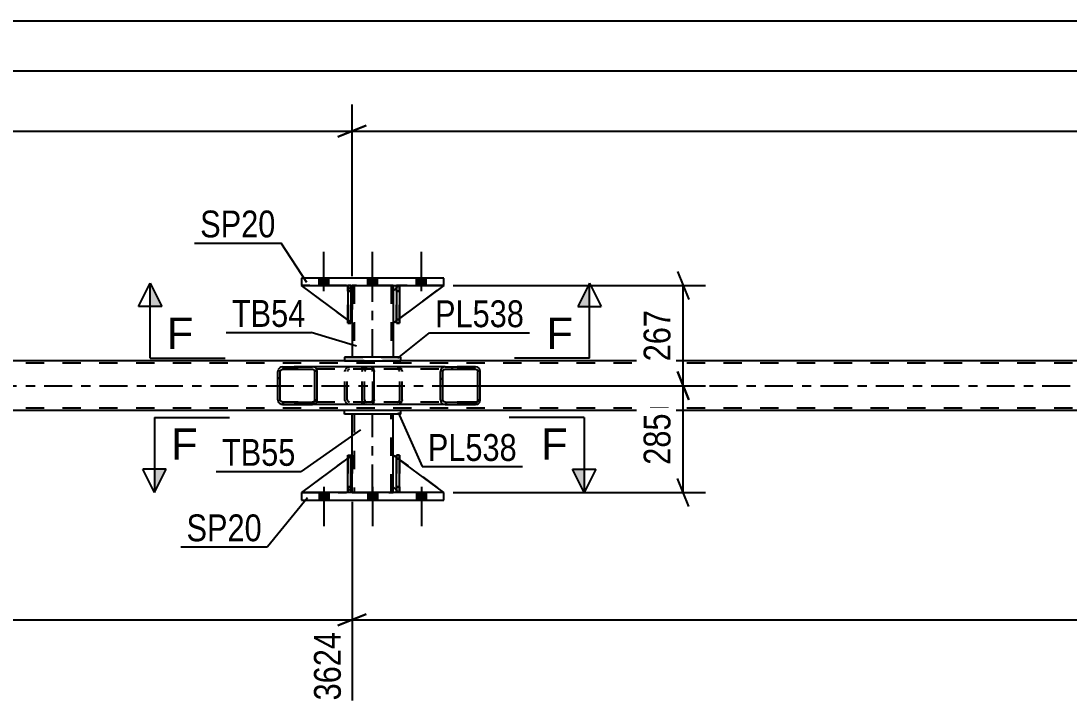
# Model space of a CAD drawing. Header units: millimetres. Extents: x 0 to 841, y 0 to 594.
# Drawn here: x 130 to 241.9, y 203.4 to 276.5 of the extents above; entities that cross this region are included whole.
import ezdxf

# ---------------------------------------------------------------- set-up
doc = ezdxf.new("R2010")
doc.units = ezdxf.units.MM
doc.linetypes.add('DXK_LINE_DOT2', pattern=[3.9198, 1.9599, -1.9599])
doc.linetypes.add('DXK_LINE_DOT3', pattern=[5.9187, 2.979, -0.9799, 0.9799, -0.9799])
doc.styles.add('Arial', font='ARIAL.TTF', dxfattribs={"height": 0.2})
doc.styles.add('Arial Narrow', font='ARIALN.TTF', dxfattribs={"height": 0.2})

# ---------------------------------------------------------------- blocks, each defined once
blk = doc.blocks.new('Bolt-814521729-2791 - 2731')
at = {"linetype": 'Continuous'}
for points in [[(162.84, 226.16), (161.8, 226.16), (161.8, 225.36), (162.84, 225.36)], [(162.84, 226.16), (161.8, 226.16), (161.8, 225.36), (162.84, 225.36)], [(162.84, 226.16), (161.8, 226.16), (161.8, 225.36), (162.84, 225.36)], [(168.04, 226.16), (167, 226.16), (167, 225.36), (168.04, 225.36)], [(168.04, 226.16), (167, 226.16), (167, 225.36), (168.04, 225.36)], [(173.24, 226.16), (172.2, 226.16), (172.2, 225.36), (173.24, 225.36)], [(173.24, 226.16), (172.2, 226.16), (172.2, 225.36), (173.24, 225.36)], [(173.24, 226.16), (172.2, 226.16), (172.2, 225.36), (173.24, 225.36)]]:
    blk.add_hatch(color=1, dxfattribs=at).paths.add_polyline_path(points)
at = {"color": 1, "linetype": 'Continuous'}
for p, q in [((161.8, 226.16), (161.8, 225.36)), ((161.8, 226.16), (161.8, 225.36)), ((161.8, 226.16), (161.8, 225.36)), ((162.32, 226.76), (162.32, 222.56)), ((162.32, 226.76), (162.32, 222.56)), ((162.32, 226.76), (162.32, 222.56)), ((162.84, 226.16), (162.84, 225.36)), ((162.84, 226.16), (162.84, 225.36)), ((162.84, 226.16), (162.84, 225.36)), ((167, 226.16), (167, 225.36)), ((167, 226.16), (167, 225.36)), ((167.52, 226.76), (167.52, 222.56)), ((167.52, 226.76), (167.52, 222.56)), ((168.04, 226.16), (168.04, 225.36)), ((168.04, 226.16), (168.04, 225.36)), ((172.2, 226.16), (172.2, 225.36)), ((172.2, 226.16), (172.2, 225.36)), ((172.2, 226.16), (172.2, 225.36)), ((172.72, 226.76), (172.72, 222.56)), ((172.72, 226.76), (172.72, 222.56)), ((172.72, 226.76), (172.72, 222.56)), ((173.24, 226.16), (173.24, 225.36)), ((173.24, 226.16), (173.24, 225.36)), ((173.24, 226.16), (173.24, 225.36))]:
    blk.add_line(p, q, dxfattribs=at)
blk = doc.blocks.new('Bolt-814521729-2792 - 2731')
at = {"linetype": 'Continuous'}
for points in [[(161.8, 248.24), (162.84, 248.24), (162.84, 249.04), (161.8, 249.04)], [(161.8, 248.24), (162.84, 248.24), (162.84, 249.04), (161.8, 249.04)], [(161.8, 248.24), (162.84, 248.24), (162.84, 249.04), (161.8, 249.04)], [(167, 248.24), (168.04, 248.24), (168.04, 249.04), (167, 249.04)], [(167, 248.24), (168.04, 248.24), (168.04, 249.04), (167, 249.04)], [(172.2, 248.24), (173.24, 248.24), (173.24, 249.04), (172.2, 249.04)], [(172.2, 248.24), (173.24, 248.24), (173.24, 249.04), (172.2, 249.04)], [(172.2, 248.24), (173.24, 248.24), (173.24, 249.04), (172.2, 249.04)]]:
    blk.add_hatch(color=1, dxfattribs=at).paths.add_polyline_path(points)
at = {"color": 1, "linetype": 'Continuous'}
for p, q in [((162.32, 247.64), (162.32, 251.84)), ((162.32, 247.64), (162.32, 251.84)), ((162.32, 247.64), (162.32, 251.84)), ((167.52, 247.64), (167.52, 251.84)), ((167.52, 247.64), (167.52, 251.84)), ((172.72, 247.64), (172.72, 251.84)), ((172.72, 247.64), (172.72, 251.84)), ((172.72, 247.64), (172.72, 251.84)), ((161.8, 248.24), (161.8, 249.04)), ((161.8, 248.24), (161.8, 249.04)), ((161.8, 248.24), (161.8, 249.04)), ((162.84, 248.24), (162.84, 249.04)), ((162.84, 248.24), (162.84, 249.04)), ((162.84, 248.24), (162.84, 249.04)), ((167, 248.24), (167, 249.04)), ((167, 248.24), (167, 249.04)), ((168.04, 248.24), (168.04, 249.04)), ((168.04, 248.24), (168.04, 249.04)), ((172.2, 248.24), (172.2, 249.04)), ((172.2, 248.24), (172.2, 249.04)), ((172.2, 248.24), (172.2, 249.04)), ((173.24, 248.24), (173.24, 249.04)), ((173.24, 248.24), (173.24, 249.04)), ((173.24, 248.24), (173.24, 249.04))]:
    blk.add_line(p, q, dxfattribs=at)
blk = doc.blocks.new('Part-814521729-2917 - 2731')
at = {"color": 2, "linetype": 'Continuous'}
for p, q in [((170.4, 248.24), (170.08, 248.24)), ((170.08, 248.24), (170.08, 244.24)), ((170.4, 248.24), (170.4, 248.24)), ((170.4, 248.24), (170.4, 244.24)), ((170.4, 244.24), (170.08, 244.24))]:
    blk.add_line(p, q, dxfattribs=at)
at = {"color": 7, "linetype": 'DXK_LINE_DOT2'}
for p, q in [((170.08, 247.64), (170.08, 248.24)), ((170.4, 247.64), (170.08, 247.64)), ((170.08, 247.64), (170.08, 244.24)), ((170.4, 247.64), (170.4, 248.24)), ((170.4, 248.24), (170.4, 248.24)), ((170.4, 244.24), (170.4, 247.64))]:
    blk.add_line(p, q, dxfattribs=at)
blk = doc.blocks.new('Part-814521729-2918 - 2731')
at = {"color": 7, "linetype": 'DXK_LINE_DOT2'}
for p, q in [((165.32, 244.24), (159.92, 248.24)), ((159.92, 248.24), (164.72, 248.24)), ((164.72, 248.24), (165.32, 247.64)), ((165.32, 247.64), (164.72, 248.24)), ((165.32, 247.64), (165.32, 244.24)), ((165.32, 247.64), (165.32, 247.64)), ((165.32, 247.64), (165.32, 244.24))]:
    blk.add_line(p, q, dxfattribs=at)
blk = doc.blocks.new('Part-814521729-2919 - 2731')
at = {"color": 2, "linetype": 'Continuous'}
for p, q in [((164.88, 244.57), (159.92, 248.24)), ((164.88, 248.09), (164.72, 248.24)), ((165.32, 247.64), (165.2, 247.77)), ((165.32, 247.64), (165.32, 247.64)), ((165.32, 244.24), (165.32, 247.64)), ((165.2, 244.33), (165.32, 244.24)), ((165.32, 244.24), (165.32, 244.24))]:
    blk.add_line(p, q, dxfattribs=at)
at = {"color": 7, "linetype": 'DXK_LINE_DOT2'}
for p, q in [((164.72, 248.24), (159.92, 248.24)), ((164.72, 248.24), (165.32, 247.64)), ((165.2, 247.77), (164.88, 248.09)), ((165.32, 247.64), (165.32, 244.24)), ((165.2, 244.33), (164.88, 244.57))]:
    blk.add_line(p, q, dxfattribs=at)
blk = doc.blocks.new('Part-814521729-2920 - 2731')
at = {"color": 7, "linetype": 'DXK_LINE_DOT2'}
for p, q in [((170.32, 248.24), (169.72, 247.64)), ((169.72, 244.24), (175.12, 248.24)), ((169.72, 247.64), (169.72, 244.24)), ((175.12, 248.24), (170.32, 248.24))]:
    blk.add_line(p, q, dxfattribs=at)
blk = doc.blocks.new('Part-814521729-2924 - 2731')
at = {"linetype": 'Continuous'}
h = blk.add_hatch(dxfattribs=at)
h.set_pattern_fill('', scale=0.7, style=0, pattern_type=0)
h.set_pattern_definition([(45, (178.9725, 239.2643), (-1.57154, 1.57154), [])])
h.paths.add_polyline_path([(179.01, 239.08), (178.97, 239.26), (178.86, 239.42), (178.7, 239.52), (178.5, 239.56), (175.27, 239.56), (175.07, 239.52), (174.9, 239.42), (174.79, 239.26), (174.75, 239.08), (174.75, 236.04), (174.79, 235.86), (174.9, 235.7), (175.07, 235.6), (175.27, 235.56), (178.5, 235.56), (178.7, 235.6), (178.86, 235.7), (178.97, 235.86), (179.01, 236.04)])
h.paths.add_polyline_path([(178.74, 235.95), (178.68, 235.87), (178.6, 235.82), (178.5, 235.8), (175.27, 235.8), (175.17, 235.82), (175.08, 235.87), (175.03, 235.95), (175.01, 236.04), (175.01, 239.08), (175.03, 239.17), (175.08, 239.25), (175.17, 239.3), (175.27, 239.32), (178.5, 239.32), (178.6, 239.3), (178.68, 239.25), (178.74, 239.17), (178.76, 239.08), (178.76, 236.04)])
at = {"color": 7, "linetype": 'DXK_LINE_DOT2'}
for p, q in [((166.72, 239.52), (166.92, 239.56)), ((167.4, 239.56), (166.92, 239.56)), ((170.15, 239.56), (170.35, 239.52)), ((178.5, 239.56), (175.27, 239.56)), ((166.41, 239.08), (166.44, 239.26)), ((166.41, 236.04), (166.41, 239.08)), ((166.68, 239.17), (166.66, 239.08)), ((166.66, 236.04), (166.66, 239.08)), ((166.74, 239.25), (166.68, 239.17)), ((166.82, 239.3), (166.74, 239.25)), ((166.92, 239.32), (166.82, 239.3)), ((178.5, 239.32), (166.92, 239.32)), ((170.25, 239.3), (170.15, 239.32)), ((170.33, 239.25), (170.25, 239.3)), ((170.39, 239.17), (170.33, 239.25)), ((170.41, 239.08), (170.39, 239.17)), ((170.41, 236.04), (170.41, 239.08)), ((170.62, 239.26), (170.66, 239.08)), ((170.66, 236.04), (170.66, 239.08)), ((166.44, 235.86), (166.41, 236.04)), ((166.66, 236.04), (166.68, 235.95)), ((166.68, 235.95), (166.74, 235.87)), ((166.92, 235.56), (166.72, 235.6)), ((166.74, 235.87), (166.82, 235.82)), ((166.82, 235.82), (166.92, 235.8)), ((178.5, 235.8), (166.92, 235.8)), ((167.4, 235.56), (166.92, 235.56)), ((170.15, 235.8), (170.25, 235.82)), ((170.35, 235.6), (170.15, 235.56)), ((170.25, 235.82), (170.33, 235.87)), ((170.33, 235.87), (170.39, 235.95)), ((170.39, 235.95), (170.41, 236.04)), ((170.66, 236.04), (170.62, 235.86)), ((178.5, 235.56), (175.27, 235.56))]:
    blk.add_line(p, q, dxfattribs=at)
at = {"color": 2, "linetype": 'Continuous'}
for p, q in [((175.27, 239.56), (167.4, 239.56)), ((175.27, 239.56), (175.07, 239.52)), ((175.27, 239.56), (178.5, 239.56)), ((178.7, 239.52), (178.5, 239.56)), ((174.79, 239.26), (174.75, 239.08)), ((174.75, 236.04), (174.75, 239.08)), ((175.01, 239.08), (175.03, 239.17)), ((175.01, 236.04), (175.01, 239.08)), ((175.03, 239.17), (175.08, 239.25)), ((175.08, 239.25), (175.17, 239.3)), ((175.17, 239.3), (175.27, 239.32)), ((175.27, 239.32), (178.5, 239.32)), ((178.5, 239.32), (178.6, 239.3)), ((178.6, 239.3), (178.68, 239.25)), ((178.68, 239.25), (178.74, 239.17)), ((178.74, 239.17), (178.76, 239.08)), ((178.76, 236.04), (178.76, 239.08)), ((179.01, 239.08), (178.97, 239.26)), ((179.01, 236.04), (179.01, 239.08)), ((175.27, 235.56), (167.4, 235.56)), ((174.75, 236.04), (174.79, 235.86)), ((175.03, 235.95), (175.01, 236.04)), ((175.08, 235.87), (175.03, 235.95)), ((175.07, 235.6), (175.27, 235.56)), ((175.17, 235.82), (175.08, 235.87)), ((175.27, 235.8), (175.17, 235.82)), ((175.27, 235.8), (178.5, 235.8)), ((175.27, 235.56), (178.5, 235.56)), ((178.6, 235.82), (178.5, 235.8)), ((178.5, 235.56), (178.7, 235.6)), ((178.68, 235.87), (178.6, 235.82)), ((178.74, 235.95), (178.68, 235.87)), ((178.76, 236.04), (178.74, 235.95)), ((178.97, 235.86), (179.01, 236.04))]:
    blk.add_line(p, q, dxfattribs=at)
at = {"color": 7, "linetype": 'DXK_LINE_DOT2'}
for centre, start, end in [((166.9, 239.06), 110.7583, 155.68), ((170.17, 239.06), 24.32, 69.2417), ((166.9, 236.06), 204.32, 249.2417), ((170.17, 236.06), 290.7583, 335.68)]:
    blk.add_arc(centre, 0.496, start, end, dxfattribs=at)
at = {"color": 2, "linetype": 'Continuous'}
for centre, start, end in [((175.25, 239.06), 110.7583, 155.68), ((178.52, 239.06), 24.32, 69.2417), ((175.25, 236.06), 204.32, 249.2417), ((178.52, 236.06), 290.7583, 335.68)]:
    blk.add_arc(centre, 0.496, start, end, dxfattribs=at)
blk = doc.blocks.new('Part-814521729-2860 - 2731')
at = {"color": 2, "linetype": 'Continuous'}
for p, q in [((164.52, 240.2), (73.27, 240.2)), ((334.79, 240.2), (170.52, 240.2)), ((164.52, 234.92), (73.27, 234.92)), ((334.79, 234.92), (170.52, 234.92))]:
    blk.add_line(p, q, dxfattribs=at)
at = {"color": 7, "linetype": 'DXK_LINE_DOT2'}
for p, q in [((732.19, 239.96), (73.27, 239.96)), ((170.52, 240.2), (164.52, 240.2)), ((732.19, 235.16), (73.27, 235.16)), ((170.52, 234.92), (164.52, 234.92))]:
    blk.add_line(p, q, dxfattribs=at)
at = {"color": 7, "linetype": 'DXK_LINE_DOT3'}
blk.add_line((73.27, 237.56), (732.19, 237.56), dxfattribs=at)
blk = doc.blocks.new('Part-814521729-2926 - 2731')
at = {"linetype": 'Continuous'}
h = blk.add_hatch(dxfattribs=at)
h.set_pattern_fill('', scale=0.7, style=0, pattern_type=0)
h.set_pattern_definition([(45, (161.5616, 239.2643), (-1.57154, 1.57154), [])])
h.paths.add_polyline_path([(161.6, 239.08), (161.56, 239.26), (161.45, 239.42), (161.29, 239.52), (161.1, 239.56), (157.91, 239.56), (157.72, 239.52), (157.56, 239.42), (157.45, 239.26), (157.41, 239.08), (157.41, 236.04), (157.45, 235.86), (157.56, 235.7), (157.72, 235.6), (157.91, 235.56), (161.1, 235.56), (161.29, 235.6), (161.45, 235.7), (161.56, 235.86), (161.6, 236.04)])
h.paths.add_polyline_path([(161.33, 235.95), (161.27, 235.87), (161.19, 235.82), (161.1, 235.8), (157.91, 235.8), (157.82, 235.82), (157.74, 235.87), (157.68, 235.95), (157.66, 236.04), (157.66, 239.08), (157.68, 239.17), (157.74, 239.25), (157.82, 239.3), (157.91, 239.32), (161.1, 239.32), (161.19, 239.3), (161.27, 239.25), (161.33, 239.17), (161.35, 239.08), (161.35, 236.04)])
at = {"color": 2, "linetype": 'Continuous'}
for p, q in [((157.91, 239.56), (157.72, 239.52)), ((157.91, 239.56), (161.1, 239.56)), ((167.4, 239.56), (161.1, 239.56)), ((161.29, 239.52), (161.1, 239.56)), ((167.4, 239.56), (167.5, 239.52)), ((167.5, 239.52), (167.59, 239.42)), ((157.45, 239.26), (157.41, 239.08)), ((157.41, 236.04), (157.41, 239.08)), ((157.66, 239.08), (157.68, 239.17)), ((157.66, 236.04), (157.66, 239.08)), ((157.68, 239.17), (157.74, 239.25)), ((157.74, 239.25), (157.82, 239.3)), ((157.82, 239.3), (157.91, 239.32)), ((157.91, 239.32), (161.1, 239.32)), ((161.1, 239.32), (161.19, 239.3)), ((161.19, 239.3), (161.27, 239.25)), ((161.27, 239.25), (161.33, 239.17)), ((161.33, 239.17), (161.35, 239.08)), ((161.35, 236.04), (161.35, 239.08)), ((161.6, 239.08), (161.56, 239.26)), ((161.6, 236.04), (161.6, 239.08)), ((167.59, 239.42), (167.65, 239.26)), ((167.65, 239.26), (167.67, 239.08)), ((167.67, 236.04), (167.67, 239.08)), ((157.41, 236.04), (157.45, 235.86)), ((157.68, 235.95), (157.66, 236.04)), ((157.74, 235.87), (157.68, 235.95)), ((157.72, 235.6), (157.91, 235.56)), ((157.82, 235.82), (157.74, 235.87)), ((157.91, 235.8), (157.82, 235.82)), ((157.91, 235.8), (161.1, 235.8)), ((157.91, 235.56), (161.1, 235.56)), ((161.19, 235.82), (161.1, 235.8)), ((161.1, 235.56), (161.29, 235.6)), ((167.4, 235.56), (161.1, 235.56)), ((161.27, 235.87), (161.19, 235.82)), ((161.33, 235.95), (161.27, 235.87)), ((161.35, 236.04), (161.33, 235.95)), ((161.56, 235.86), (161.6, 236.04)), ((167.5, 235.6), (167.4, 235.56)), ((167.59, 235.7), (167.5, 235.6)), ((167.65, 235.86), (167.59, 235.7)), ((167.67, 236.04), (167.65, 235.86))]:
    blk.add_line(p, q, dxfattribs=at)
at = {"color": 7, "linetype": 'DXK_LINE_DOT2'}
for p, q in [((161.1, 239.56), (157.91, 239.56)), ((164.87, 239.52), (165.06, 239.56)), ((166.41, 239.32), (166.41, 239.56)), ((167.4, 239.32), (157.91, 239.32)), ((164.56, 239.08), (164.6, 239.26)), ((164.56, 236.04), (164.56, 239.08)), ((164.83, 239.17), (164.81, 239.08)), ((164.81, 236.04), (164.81, 239.08)), ((164.89, 239.25), (164.83, 239.17)), ((164.97, 239.3), (164.89, 239.25)), ((165.06, 239.32), (164.97, 239.3)), ((167.45, 239.3), (167.4, 239.32)), ((167.49, 239.25), (167.45, 239.3)), ((167.52, 239.17), (167.49, 239.25)), ((167.53, 239.08), (167.52, 239.17)), ((167.53, 236.04), (167.53, 239.08)), ((167.4, 235.8), (157.91, 235.8)), ((161.1, 235.56), (157.91, 235.56)), ((164.6, 235.86), (164.56, 236.04)), ((164.81, 236.04), (164.83, 235.95)), ((164.83, 235.95), (164.89, 235.87)), ((165.06, 235.56), (164.87, 235.6)), ((164.89, 235.87), (164.91, 235.86)), ((164.91, 235.86), (164.97, 235.82)), ((164.97, 235.82), (165.06, 235.8)), ((166.41, 235.56), (166.41, 235.8)), ((167.4, 235.8), (167.45, 235.82)), ((167.45, 235.82), (167.49, 235.87)), ((167.49, 235.87), (167.52, 235.95)), ((167.52, 235.95), (167.53, 236.04))]:
    blk.add_line(p, q, dxfattribs=at)
at = {"color": 2, "linetype": 'Continuous'}
for centre, start, end in [((157.9, 239.07), 111.1941, 156.1506), ((161.11, 239.07), 23.8494, 68.8059), ((157.9, 236.06), 203.8494, 248.8059), ((161.11, 236.06), 291.1941, 336.1506)]:
    blk.add_arc(centre, 0.492, start, end, dxfattribs=at)
at = {"color": 7, "linetype": 'DXK_LINE_DOT2'}
for centre, start, end in [((165.05, 239.07), 111.1941, 156.1506), ((165.05, 236.06), 203.8494, 248.8059)]:
    blk.add_arc(centre, 0.492, start, end, dxfattribs=at)
blk = doc.blocks.new('Part-814521729-2915 - 2731')
at = {"color": 7, "linetype": 'DXK_LINE_DOT2'}
for p, q in [((170.08, 247.64), (170.08, 248.24)), ((170.08, 248.24), (170.08, 248.24)), ((170.08, 248.24), (170.08, 244.24)), ((170.4, 248.24), (170.08, 248.24)), ((170.08, 244.24), (170.08, 247.64)), ((170.08, 247.64), (170.4, 247.64)), ((170.4, 247.64), (170.4, 248.24)), ((170.4, 244.24), (170.4, 248.24)), ((170.4, 247.64), (170.4, 244.24)), ((170.08, 244.24), (170.4, 244.24))]:
    blk.add_line(p, q, dxfattribs=at)
blk = doc.blocks.new('Part-814521729-2916 - 2731')
at = {"color": 2, "linetype": 'Continuous'}
for p, q in [((165.2, 248.24), (164.88, 248.24)), ((164.88, 248.24), (164.88, 244.24)), ((165.2, 248.24), (165.2, 248.24)), ((165.2, 248.24), (165.2, 244.24)), ((165.2, 244.24), (164.88, 244.24))]:
    blk.add_line(p, q, dxfattribs=at)
at = {"color": 7, "linetype": 'DXK_LINE_DOT2'}
for p, q in [((164.88, 247.64), (164.88, 248.24)), ((165.2, 247.64), (164.88, 247.64)), ((164.88, 247.64), (164.88, 244.24)), ((165.2, 247.64), (165.2, 248.24)), ((165.2, 248.24), (165.2, 248.24)), ((165.2, 244.24), (165.2, 247.64))]:
    blk.add_line(p, q, dxfattribs=at)
blk = doc.blocks.new('Part-814521729-2962 - 2731')
at = {"color": 2, "linetype": 'Continuous'}
for p, q in [((170.08, 247.99), (169.72, 247.64)), ((169.72, 247.64), (169.72, 244.24)), ((175.12, 248.24), (170.4, 244.74)), ((170.08, 244.5), (169.72, 244.24))]:
    blk.add_line(p, q, dxfattribs=at)
at = {"color": 7, "linetype": 'DXK_LINE_DOT2'}
for p, q in [((170.32, 248.24), (170.08, 247.99)), ((175.12, 248.24), (170.32, 248.24)), ((170.4, 244.74), (170.08, 244.5))]:
    blk.add_line(p, q, dxfattribs=at)
blk = doc.blocks.new('Part-814521729-2963 - 2731')
at = {"color": 7, "linetype": 'DXK_LINE_DOT2'}
for p, q in [((164.88, 230.16), (165.2, 230.16)), ((164.88, 226.76), (164.88, 230.16)), ((164.88, 230.16), (164.88, 226.16)), ((165.2, 230.16), (165.2, 226.76)), ((165.2, 226.16), (165.2, 230.07)), ((165.2, 226.76), (164.88, 226.76)), ((164.88, 226.16), (164.88, 226.76)), ((165.2, 226.16), (164.88, 226.16)), ((165.2, 226.76), (165.2, 226.16)), ((165.2, 226.16), (165.2, 226.16))]:
    blk.add_line(p, q, dxfattribs=at)
blk = doc.blocks.new('Part-814521729-2964 - 2731')
at = {"color": 7, "linetype": 'DXK_LINE_DOT2'}
for p, q in [((170.4, 230.16), (170.08, 230.16)), ((170.08, 226.76), (170.08, 230.16)), ((170.08, 230.16), (170.08, 226.16)), ((170.4, 230.16), (170.4, 226.76)), ((170.4, 226.16), (170.4, 230.16)), ((170.4, 226.76), (170.08, 226.76)), ((170.08, 226.16), (170.08, 226.76)), ((170.4, 226.16), (170.08, 226.16)), ((170.4, 226.76), (170.4, 226.16)), ((170.4, 226.16), (170.4, 226.16))]:
    blk.add_line(p, q, dxfattribs=at)
blk = doc.blocks.new('Part-814521729-2965 - 2731')
at = {"color": 2, "linetype": 'Continuous'}
for p, q in [((164.88, 226.16), (164.88, 230.16)), ((164.88, 230.16), (165.2, 230.16)), ((165.2, 226.16), (165.2, 230.16)), ((164.88, 226.16), (164.88, 226.16)), ((165.2, 226.16), (164.88, 226.16))]:
    blk.add_line(p, q, dxfattribs=at)
at = {"color": 7, "linetype": 'DXK_LINE_DOT2'}
for p, q in [((164.88, 230.16), (164.88, 226.76)), ((165.2, 226.76), (165.2, 230.16)), ((164.88, 226.76), (164.88, 226.16)), ((164.88, 226.76), (165.2, 226.76)), ((165.2, 226.16), (165.2, 226.76)), ((165.2, 226.16), (165.2, 226.16))]:
    blk.add_line(p, q, dxfattribs=at)
blk = doc.blocks.new('Part-814521729-2966 - 2731')
at = {"color": 2, "linetype": 'Continuous'}
for p, q in [((170.08, 226.16), (170.08, 230.16)), ((170.08, 230.16), (170.4, 230.16)), ((170.4, 226.16), (170.4, 230.16)), ((170.08, 226.16), (170.08, 226.16)), ((170.4, 226.16), (170.08, 226.16))]:
    blk.add_line(p, q, dxfattribs=at)
at = {"color": 7, "linetype": 'DXK_LINE_DOT2'}
for p, q in [((170.08, 230.16), (170.08, 226.76)), ((170.4, 226.76), (170.4, 230.16)), ((170.08, 226.76), (170.08, 226.16)), ((170.08, 226.76), (170.4, 226.76)), ((170.4, 226.16), (170.4, 226.76)), ((170.4, 226.16), (170.4, 226.16))]:
    blk.add_line(p, q, dxfattribs=at)
blk = doc.blocks.new('Part-814521729-2967 - 2731')
at = {"color": 7, "linetype": 'DXK_LINE_DOT2'}
for p, q in [((165.32, 230.16), (159.92, 226.16)), ((165.32, 226.76), (165.32, 230.16)), ((165.32, 230.16), (165.32, 226.76)), ((159.92, 226.16), (164.72, 226.16)), ((164.72, 226.16), (165.32, 226.76)), ((165.32, 226.76), (164.72, 226.16)), ((165.32, 226.76), (165.32, 226.76))]:
    blk.add_line(p, q, dxfattribs=at)
blk = doc.blocks.new('Part-814521729-2974 - 2731')
at = {"color": 2, "linetype": 'Continuous'}
for p, q in [((164.88, 229.83), (159.92, 226.16)), ((165.32, 230.16), (165.2, 230.07)), ((165.32, 226.76), (165.32, 230.16)), ((164.88, 226.31), (164.72, 226.16)), ((165.32, 226.76), (165.2, 226.63)), ((165.32, 226.76), (165.32, 226.76))]:
    blk.add_line(p, q, dxfattribs=at)
at = {"color": 7, "linetype": 'DXK_LINE_DOT2'}
for p, q in [((165.2, 230.07), (164.88, 229.83)), ((165.32, 226.76), (165.32, 230.16)), ((159.92, 226.16), (164.72, 226.16)), ((165.32, 226.76), (164.72, 226.16)), ((165.2, 226.63), (164.88, 226.31))]:
    blk.add_line(p, q, dxfattribs=at)
blk = doc.blocks.new('Part-814521729-2975 - 2731')
at = {"color": 7, "linetype": 'DXK_LINE_DOT2'}
for p, q in [((169.72, 226.76), (169.72, 230.16)), ((169.72, 230.16), (175.12, 226.16)), ((170.32, 226.16), (169.72, 226.76)), ((175.12, 226.16), (170.32, 226.16))]:
    blk.add_line(p, q, dxfattribs=at)
blk = doc.blocks.new('Part-814521729-2976 - 2731')
at = {"color": 2, "linetype": 'Continuous'}
for p, q in [((169.72, 226.76), (169.72, 230.16)), ((170.08, 229.9), (169.72, 230.16)), ((175.12, 226.16), (170.4, 229.66)), ((170.08, 226.41), (169.72, 226.76))]:
    blk.add_line(p, q, dxfattribs=at)
at = {"color": 7, "linetype": 'DXK_LINE_DOT2'}
for p, q in [((170.4, 229.66), (170.08, 229.9)), ((170.32, 226.16), (170.08, 226.41)), ((175.12, 226.16), (170.32, 226.16)), ((175.12, 226.16), (175.12, 226.16)), ((175.12, 226.16), (175.12, 226.16))]:
    blk.add_line(p, q, dxfattribs=at)
blk = doc.blocks.new('Part-814521729-2981 - 2731')
at = {"color": 2, "linetype": 'Continuous'}
for p, q in [((159.92, 226.16), (159.92, 225.36)), ((175.12, 226.16), (159.92, 226.16)), ((175.12, 225.36), (175.12, 226.16)), ((159.92, 225.36), (175.12, 225.36))]:
    blk.add_line(p, q, dxfattribs=at)
blk = doc.blocks.new('Part-814521729-2986 - 2731')
at = {"color": 2, "linetype": 'Continuous'}
for p, q in [((175.12, 249.04), (159.92, 249.04)), ((159.92, 249.04), (159.92, 248.24)), ((175.12, 248.24), (175.12, 249.04)), ((159.92, 248.24), (175.12, 248.24))]:
    blk.add_line(p, q, dxfattribs=at)
blk = doc.blocks.new('Part-814521729-3002 - 2731')
at = {"color": 2, "linetype": 'Continuous'}
for p, q in [((165.32, 230.16), (165.32, 234.52)), ((169.72, 230.16), (169.72, 234.52)), ((165.32, 226.16), (165.32, 226.76)), ((169.72, 226.16), (169.72, 226.76))]:
    blk.add_line(p, q, dxfattribs=at)
at = {"color": 7, "linetype": 'DXK_LINE_DOT2'}
for p, q in [((169.72, 234.52), (165.32, 234.52)), ((165.56, 234.52), (165.56, 226.16)), ((169.48, 226.16), (169.48, 234.52)), ((165.32, 226.76), (165.32, 230.16)), ((169.72, 226.76), (169.72, 230.16)), ((165.32, 226.16), (169.72, 226.16))]:
    blk.add_line(p, q, dxfattribs=at)
at = {"color": 7, "linetype": 'DXK_LINE_DOT3'}
blk.add_line((167.52, 226.16), (167.52, 234.52), dxfattribs=at)
blk = doc.blocks.new('Part-814521729-3007 - 2731')
at = {"color": 2, "linetype": 'Continuous'}
for p, q in [((170.52, 234.92), (164.52, 234.92)), ((164.52, 234.52), (164.52, 234.92)), ((170.52, 234.52), (164.52, 234.52)), ((170.52, 234.52), (170.52, 234.92))]:
    blk.add_line(p, q, dxfattribs=at)
blk = doc.blocks.new('Part-814521729-3012 - 2731')
at = {"color": 2, "linetype": 'Continuous'}
for p, q in [((170.52, 240.6), (164.52, 240.6)), ((164.52, 240.6), (164.52, 240.2)), ((170.52, 240.2), (170.52, 240.6)), ((164.52, 240.2), (170.52, 240.2))]:
    blk.add_line(p, q, dxfattribs=at)
at = {"color": 7, "linetype": 'DXK_LINE_DOT2'}
for p, q in [((164.52, 240.6), (170.52, 240.6)), ((164.52, 240.2), (170.52, 240.2))]:
    blk.add_line(p, q, dxfattribs=at)
blk = doc.blocks.new('Part-814521729-3017 - 2731')
at = {"color": 2, "linetype": 'Continuous'}
for p, q in [((165.32, 248.24), (165.32, 247.64)), ((169.72, 248.24), (169.72, 247.64)), ((165.32, 244.24), (165.32, 240.6)), ((169.72, 244.24), (169.72, 240.6))]:
    blk.add_line(p, q, dxfattribs=at)
at = {"color": 7, "linetype": 'DXK_LINE_DOT2'}
for p, q in [((169.72, 248.24), (165.32, 248.24)), ((165.32, 247.64), (165.32, 244.24)), ((165.56, 248.24), (165.56, 240.6)), ((169.48, 248.24), (169.48, 240.6)), ((169.72, 247.64), (169.72, 244.24)), ((169.72, 240.6), (165.32, 240.6))]:
    blk.add_line(p, q, dxfattribs=at)
at = {"color": 7, "linetype": 'DXK_LINE_DOT3'}
blk.add_line((167.52, 240.6), (167.52, 248.24), dxfattribs=at)
blk = doc.blocks.new('Part-814521729-3020 - 2731')
at = {"color": 7, "linetype": 'DXK_LINE_DOT2'}
for p, q in [((164.88, 247.64), (164.88, 248.24)), ((164.88, 248.24), (164.88, 248.24)), ((164.88, 248.24), (164.88, 244.24)), ((165.2, 248.24), (164.88, 248.24)), ((164.88, 244.24), (164.88, 247.64)), ((164.88, 247.64), (165.2, 247.64)), ((165.2, 247.64), (165.2, 248.24)), ((165.2, 244.24), (165.2, 248.24)), ((165.2, 247.64), (165.2, 244.24)), ((164.88, 244.24), (165.2, 244.24))]:
    blk.add_line(p, q, dxfattribs=at)
blk = doc.blocks.new('StraightDimension-814521729-3034 - 2731')
at = {"color": 7, "linetype": 'Continuous'}
for p, q in [((200.06, 239.06), (201.26, 236.06)), ((175.92, 237.56), (203.06, 237.56)), ((200.66, 226.16), (200.66, 237.56)), ((201.26, 224.66), (200.06, 227.66)), ((176.12, 226.16), (203.06, 226.16))]:
    blk.add_line(p, q, dxfattribs=at)
at = {"color": 0}
blk.add_wipeout([(199.91, 235.2), (195.71, 235.2), (195.71, 228.52), (199.91, 228.52)], dxfattribs=at)
at = {"color": 3, "style": 'Arial Narrow'}
blk.add_text('285', height=2.863, rotation=90.0002, dxfattribs=at).set_placement((199.31, 229.12))
blk = doc.blocks.new('StraightDimension-814521729-3062 - 2731')
at = {"color": 7, "linetype": 'Continuous'}
for p, q in [((200.06, 249.74), (201.26, 246.74)), ((176.12, 248.24), (203.06, 248.24)), ((200.66, 237.56), (200.66, 248.24)), ((201.26, 236.06), (200.06, 239.06)), ((175.92, 237.56), (203.06, 237.56))]:
    blk.add_line(p, q, dxfattribs=at)
at = {"color": 0}
blk.add_wipeout([(199.91, 246.24), (195.71, 246.24), (195.71, 239.56), (199.91, 239.56)], dxfattribs=at)
at = {"color": 3, "style": 'Arial Narrow'}
blk.add_text('267', height=2.863, rotation=90.0002, dxfattribs=at).set_placement((199.31, 240.16))
blk = doc.blocks.new('StraightDimension-814521729-3143 - 2731')
at = {"color": 7, "linetype": 'Continuous'}
for p, q in [((64.65, 233.92), (64.65, 209.47)), ((165.32, 225.16), (165.32, 203.98)), ((66.15, 213.19), (63.15, 211.99)), ((64.65, 212.59), (165.32, 212.59)), ((163.82, 211.99), (166.82, 213.19))]:
    blk.add_line(p, q, dxfattribs=at)
at = {"color": 0}
blk.add_wipeout([(119.24, 213.34), (119.24, 217.54), (110.73, 217.54), (110.73, 213.34)], dxfattribs=at)
at = {"color": 3, "style": 'Arial Narrow'}
blk.add_text('3624', height=2.863, dxfattribs=at).set_placement((111.33, 213.94))
at = {"color": 0, "linetype": 'Continuous'}
for points in [[(64.05, 211.89), (59.85, 211.89), (59.85, 208.87), (64.05, 208.87)], [(164.72, 211.89), (160.52, 211.89), (160.52, 203.38), (164.72, 203.38)]]:
    blk.add_wipeout(points, dxfattribs=at)
at = {"color": 3, "linetype": 'Continuous', "style": 'Arial Narrow'}
for s, height, p in [('0', 2.86, (63.45, 209.47)), ('3624', 2.863, (164.12, 203.98))]:
    blk.add_text(s, height=height, rotation=90.0002, dxfattribs=at).set_placement(p)
blk = doc.blocks.new('StraightDimension-814521729-3159 - 2731')
at = {"color": 7, "linetype": 'Continuous'}
for p, q in [((165.32, 225.16), (165.32, 203.98)), ((166.82, 213.19), (163.82, 211.99)), ((165.32, 212.59), (335.59, 212.59))]:
    blk.add_line(p, q, dxfattribs=at)
blk = doc.blocks.new('StraightDimension-814521729-3166 - 2731')
at = {"color": 7, "linetype": 'Continuous'}
blk.add_line((64.01, 276.47), (741.45, 276.47), dxfattribs=at)
blk = doc.blocks.new('StraightDimension-814521729-3177 - 2731')
at = {"color": 7, "linetype": 'Continuous'}
for p, q in [((165.32, 249.24), (165.32, 267.57)), ((166.82, 265.32), (163.82, 264.12)), ((165.32, 264.72), (335.59, 264.72))]:
    blk.add_line(p, q, dxfattribs=at)
blk = doc.blocks.new('StraightDimension-814521729-3194 - 2731')
at = {"color": 7, "linetype": 'Continuous'}
for p, q in [((64.65, 241.2), (64.65, 267.57)), ((165.32, 249.24), (165.32, 267.57)), ((66.15, 265.32), (63.15, 264.12)), ((163.82, 264.12), (166.82, 265.32)), ((64.65, 264.72), (165.32, 264.72))]:
    blk.add_line(p, q, dxfattribs=at)
at = {"color": 0}
blk.add_wipeout([(119.24, 265.47), (119.24, 269.67), (110.73, 269.67), (110.73, 265.47)], dxfattribs=at)
at = {"color": 3, "style": 'Arial Narrow'}
blk.add_text('3624', height=2.863, dxfattribs=at).set_placement((111.33, 266.07))
blk = doc.blocks.new('StraightDimension-814521729-7590 - 2731')
at = {"color": 7, "linetype": 'Continuous'}
blk.add_line((64.65, 271.16), (740.81, 271.16), dxfattribs=at)
blk = doc.blocks.new('SectionMark-814521729-3220 - 2731')
at = {"linetype": 'Continuous'}
for points in [[(144.24, 228.66), (145.49, 228.66), (144.24, 226.16)], [(188.84, 228.66), (190.09, 228.66), (190.09, 226.16)]]:
    blk.add_hatch(color=6, dxfattribs=at).paths.add_polyline_path(points)
at = {"color": 6, "linetype": 'Continuous'}
for p, q in [((144.24, 234.16), (152.24, 234.16)), ((144.24, 234.16), (144.24, 226.16)), ((190.09, 234.16), (182.09, 234.16)), ((190.09, 234.16), (190.09, 226.16)), ((144.24, 226.16), (142.99, 228.66)), ((145.49, 228.66), (142.99, 228.66)), ((144.24, 226.16), (145.49, 228.66)), ((188.84, 228.66), (191.34, 228.66)), ((190.09, 226.16), (188.84, 228.66)), ((191.34, 228.66), (190.09, 226.16))]:
    blk.add_line(p, q, dxfattribs=at)
at = {"color": 0, "linetype": 'Continuous'}
for points in [[(148.84, 229.66), (148.84, 233.16), (145.99, 233.16), (145.99, 229.66)], [(188.34, 229.66), (188.34, 233.16), (185.49, 233.16), (185.49, 229.66)]]:
    blk.add_wipeout(points, dxfattribs=at)
at = {"color": 3, "linetype": 'Continuous', "style": 'Arial'}
for p in [(145.99, 229.66), (185.49, 229.66)]:
    blk.add_text('F', height=3.34, dxfattribs=at).set_placement(p)
blk = doc.blocks.new('Mark-814521729-2977 - 2731')
at = {"color": 30, "linetype": 'Continuous'}
for p in [(160.56, 225.6), (147.05, 220.36)]:
    blk.add_line(p, (156.29, 220.36), dxfattribs=at)
at = {"color": 0}
blk.add_wipeout([(155.69, 220.96), (155.69, 223.96), (147.65, 223.96), (147.65, 220.96)], dxfattribs=at)
blk.add_wipeout([(155.69, 220.96), (155.69, 223.96), (147.65, 223.96), (147.65, 220.96)], dxfattribs=at)
at = {"color": 3, "style": 'Arial Narrow'}
blk.add_text('SP20', height=2.863, dxfattribs=at).set_placement((147.65, 220.96))
blk = doc.blocks.new('Mark-814521729-2982 - 2731')
at = {"color": 30, "linetype": 'Continuous'}
for p in [(148.51, 252.78), (160.5, 248.57)]:
    blk.add_line(p, (157.75, 252.78), dxfattribs=at)
at = {"color": 0}
blk.add_wipeout([(157.15, 253.38), (157.15, 256.38), (149.11, 256.38), (149.11, 253.38)], dxfattribs=at)
blk.add_wipeout([(157.15, 253.38), (157.15, 256.38), (149.11, 256.38), (149.11, 253.38)], dxfattribs=at)
at = {"color": 3, "style": 'Arial Narrow'}
blk.add_text('SP20', height=2.863, dxfattribs=at).set_placement((149.11, 253.38))
blk = doc.blocks.new('Mark-814521729-2998 - 2731')
at = {"color": 30, "linetype": 'Continuous'}
for p in [(166.21, 232.84), (150.83, 228.41)]:
    blk.add_line(p, (159.89, 228.41), dxfattribs=at)
at = {"color": 0}
blk.add_wipeout([(159.29, 229.01), (159.29, 232.01), (151.43, 232.01), (151.43, 229.01)], dxfattribs=at)
blk.add_wipeout([(159.29, 229.01), (159.29, 232.01), (151.43, 232.01), (151.43, 229.01)], dxfattribs=at)
at = {"color": 3, "style": 'Arial Narrow'}
blk.add_text('TB55', height=2.863, dxfattribs=at).set_placement((151.43, 229.01))
blk = doc.blocks.new('Mark-814521729-3003 - 2731')
at = {"color": 30, "linetype": 'Continuous'}
for p, q in [((170.25, 234.68), (172.81, 228.93)), ((172.81, 228.93), (183.51, 228.93))]:
    blk.add_line(p, q, dxfattribs=at)
at = {"color": 0}
blk.add_wipeout([(182.91, 229.53), (182.91, 232.53), (173.41, 232.53), (173.41, 229.53)], dxfattribs=at)
blk.add_wipeout([(182.91, 229.53), (182.91, 232.53), (173.41, 232.53), (173.41, 229.53)], dxfattribs=at)
at = {"color": 3, "style": 'Arial Narrow'}
blk.add_text('PL538', height=2.863, dxfattribs=at).set_placement((173.41, 229.53))
blk = doc.blocks.new('Mark-814521729-3008 - 2731')
at = {"color": 30, "linetype": 'Continuous'}
for p, q in [((170.21, 240.51), (173.58, 243.2)), ((173.58, 243.2), (184.28, 243.2))]:
    blk.add_line(p, q, dxfattribs=at)
at = {"color": 0}
blk.add_wipeout([(183.68, 243.8), (183.68, 246.8), (174.18, 246.8), (174.18, 243.8)], dxfattribs=at)
blk.add_wipeout([(183.68, 243.8), (183.68, 246.8), (174.18, 246.8), (174.18, 243.8)], dxfattribs=at)
at = {"color": 3, "style": 'Arial Narrow'}
blk.add_text('PL538', height=2.863, dxfattribs=at).set_placement((174.18, 243.8))
blk = doc.blocks.new('Mark-814521729-3013 - 2731')
at = {"color": 30, "linetype": 'Continuous'}
for p in [(151.89, 243.23), (165.78, 241.79)]:
    blk.add_line(p, (160.94, 243.23), dxfattribs=at)
at = {"color": 0}
blk.add_wipeout([(160.34, 243.83), (160.34, 246.83), (152.49, 246.83), (152.49, 243.83)], dxfattribs=at)
blk.add_wipeout([(160.34, 243.83), (160.34, 246.83), (152.49, 246.83), (152.49, 243.83)], dxfattribs=at)
at = {"color": 3, "style": 'Arial Narrow'}
blk.add_text('TB54', height=2.863, dxfattribs=at).set_placement((152.49, 243.83))
blk = doc.blocks.new('SectionMark-814521729-3222 - 2731')
at = {"linetype": 'Continuous'}
for points in [[(145.03, 245.99), (143.78, 245.99), (143.78, 248.49)], [(190.66, 245.99), (189.41, 245.99), (190.66, 248.49)]]:
    blk.add_hatch(color=6, dxfattribs=at).paths.add_polyline_path(points)
at = {"color": 6, "linetype": 'Continuous'}
for p, q in [((142.53, 245.99), (143.78, 248.49)), ((143.78, 240.49), (143.78, 248.49)), ((143.78, 248.49), (145.03, 245.99)), ((190.66, 248.49), (189.41, 245.99)), ((190.66, 240.49), (190.66, 248.49)), ((190.66, 248.49), (191.91, 245.99)), ((145.03, 245.99), (142.53, 245.99)), ((189.41, 245.99), (191.91, 245.99)), ((143.78, 240.49), (151.78, 240.49)), ((190.66, 240.49), (182.66, 240.49))]:
    blk.add_line(p, q, dxfattribs=at)
at = {"color": 0, "linetype": 'Continuous'}
for points in [[(148.38, 241.49), (148.38, 244.99), (145.53, 244.99), (145.53, 241.49)], [(188.91, 241.49), (188.91, 244.99), (186.06, 244.99), (186.06, 241.49)]]:
    blk.add_wipeout(points, dxfattribs=at)
at = {"color": 3, "linetype": 'Continuous', "style": 'Arial'}
for p in [(145.53, 241.49), (186.06, 241.49)]:
    blk.add_text('F', height=3.34, dxfattribs=at).set_placement(p)

msp = doc.modelspace()

# ---------------------------------------------------------------- block references
for name in ['Bolt-814521729-2792 - 2731', 'Part-814521729-2986 - 2731', 'Part-814521729-2918 - 2731', 'Part-814521729-2919 - 2731', 'Part-814521729-2916 - 2731', 'Part-814521729-3020 - 2731', 'Part-814521729-3017 - 2731', 'Part-814521729-2920 - 2731', 'Part-814521729-2962 - 2731', 'Part-814521729-2917 - 2731', 'Part-814521729-2915 - 2731', 'Part-814521729-3012 - 2731', 'Part-814521729-2860 - 2731', 'Part-814521729-2926 - 2731', 'Part-814521729-2924 - 2731', 'Part-814521729-3007 - 2731', 'Part-814521729-3002 - 2731', 'Part-814521729-2967 - 2731', 'Part-814521729-2974 - 2731', 'Part-814521729-2963 - 2731', 'Part-814521729-2965 - 2731', 'Part-814521729-2975 - 2731', 'Part-814521729-2976 - 2731', 'Part-814521729-2964 - 2731', 'Part-814521729-2966 - 2731', 'Part-814521729-2981 - 2731', 'Bolt-814521729-2791 - 2731']:
    msp.add_blockref(name, (0, 0))

# ---------------------------------------------------------------- next in the draw order: block references
for name in ['StraightDimension-814521729-3034 - 2731', 'StraightDimension-814521729-3143 - 2731']:
    msp.add_blockref(name, (0, 0))

# ---------------------------------------------------------------- next in the draw order: block references
for name in ['StraightDimension-814521729-3062 - 2731', 'SectionMark-814521729-3220 - 2731', 'StraightDimension-814521729-3159 - 2731']:
    msp.add_blockref(name, (0, 0))

# ---------------------------------------------------------------- next in the draw order: block references
for name in ['StraightDimension-814521729-3166 - 2731', 'Mark-814521729-3003 - 2731', 'Mark-814521729-2998 - 2731', 'Mark-814521729-2977 - 2731']:
    msp.add_blockref(name, (0, 0))

# ---------------------------------------------------------------- next in the draw order: block references
msp.add_blockref('StraightDimension-814521729-3177 - 2731', (0, 0))

# ---------------------------------------------------------------- next in the draw order: block references
msp.add_blockref('StraightDimension-814521729-3194 - 2731', (0, 0))

# ---------------------------------------------------------------- next in the draw order: block references
msp.add_blockref('StraightDimension-814521729-7590 - 2731', (0, 0))

# ---------------------------------------------------------------- next in the draw order: block references
for name in ['Mark-814521729-2982 - 2731', 'Mark-814521729-3013 - 2731', 'Mark-814521729-3008 - 2731']:
    msp.add_blockref(name, (0, 0))

# ---------------------------------------------------------------- next in the draw order: block references
msp.add_blockref('SectionMark-814521729-3222 - 2731', (0, 0))

doc.saveas('drawing.dxf')
